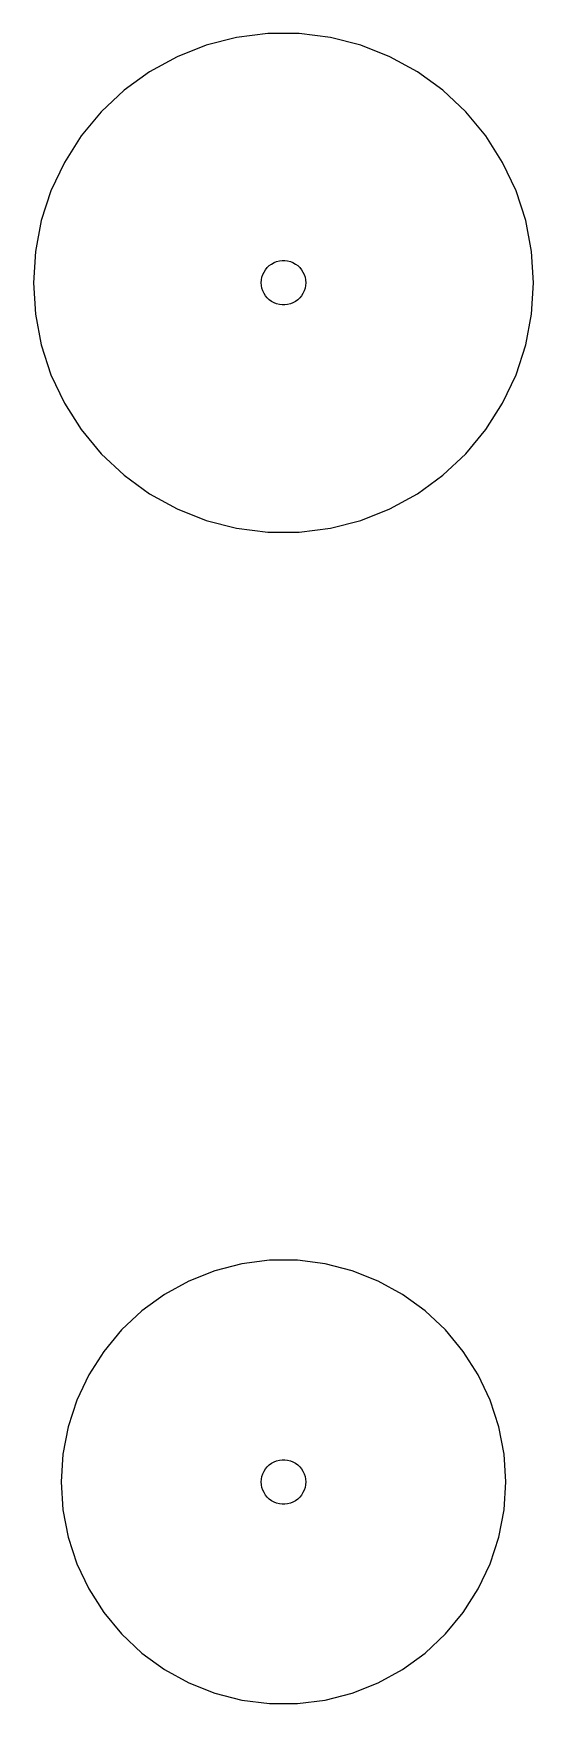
# Model space of a CAD drawing. Header units: metres. Extents: x -11.2 to 11.2, y 98 to 173.2.
import ezdxf

# ---------------------------------------------------------------- set-up
doc = ezdxf.new("R2010")
doc.units = ezdxf.units.M

msp = doc.modelspace()

# ---------------------------------------------------------------- linework, layer by layer
for p, q in [((-2.10803, 173.051), (-3.47644, 172.699)), ((-0.70639, 173.228), (-2.10803, 173.051)), ((0.70639, 173.228), (-0.70639, 173.228)), ((2.10803, 173.051), (0.70639, 173.228)), ((3.47644, 172.699), (2.10803, 173.051)), ((-3.47644, 172.699), (-4.79001, 172.179)), ((4.79001, 172.179), (3.47644, 172.699)), ((-6.02805, 171.499), (-7.17101, 170.668)), ((-4.79001, 172.179), (-6.02805, 171.499)), ((6.02805, 171.499), (4.79001, 172.179)), ((7.17101, 170.668), (6.02805, 171.499)), ((-7.17101, 170.668), (-8.20088, 169.701)), ((8.20088, 169.701), (7.17101, 170.668)), ((-8.20088, 169.701), (-9.10144, 168.613)), ((9.10144, 168.613), (8.20088, 169.701)), ((-9.10144, 168.613), (-9.85844, 167.42)), ((9.85844, 167.42), (9.10144, 168.613)), ((-9.85844, 167.42), (-10.46, 166.141)), ((10.46, 166.141), (9.85844, 167.42)), ((-10.46, 166.141), (-10.8965, 164.798)), ((10.8965, 164.798), (10.46, 166.141)), ((-10.8965, 164.798), (-11.1613, 163.41)), ((11.1613, 163.41), (10.8965, 164.798)), ((-11.1613, 163.41), (-11.25, 162)), ((11.25, 162), (11.1613, 163.41)), ((-0.929764, 162.368), (-0.876297, 162.482)), ((-0.876297, 162.482), (-0.809006, 162.588)), ((-0.809006, 162.588), (-0.728958, 162.685)), ((-0.728958, 162.685), (-0.637421, 162.771)), ((-0.637421, 162.771), (-0.535812, 162.844)), ((-0.535812, 162.844), (-0.425766, 162.905)), ((-0.425766, 162.905), (-0.309006, 162.951)), ((-0.309006, 162.951), (-0.187378, 162.982)), ((-0.187378, 162.982), (-0.06279, 162.998)), ((-0.06279, 162.998), (0.06279, 162.998)), ((0.06279, 162.998), (0.187378, 162.982)), ((0.187378, 162.982), (0.309006, 162.951)), ((0.309006, 162.951), (0.425766, 162.905)), ((0.425766, 162.905), (0.535812, 162.844)), ((0.535812, 162.844), (0.637421, 162.771)), ((0.637421, 162.771), (0.728958, 162.685)), ((0.728958, 162.685), (0.809006, 162.588)), ((0.809006, 162.588), (0.876297, 162.482)), ((0.876297, 162.482), (0.929764, 162.368)), ((-11.25, 162), (-11.1613, 160.59)), ((-1, 162), (-0.992111, 162.125)), ((-0.992111, 161.875), (-1, 162)), ((-0.992111, 162.125), (-0.968582, 162.249)), ((-0.968582, 161.751), (-0.992111, 161.875)), ((-0.968582, 162.249), (-0.929764, 162.368)), ((-0.929764, 161.632), (-0.968582, 161.751)), ((0.929764, 162.368), (0.968582, 162.249)), ((0.968582, 161.751), (0.929764, 161.632)), ((0.968582, 162.249), (0.992111, 162.125)), ((0.992111, 161.875), (0.968582, 161.751)), ((0.992111, 162.125), (1, 162)), ((1, 162), (0.992111, 161.875)), ((11.1613, 160.59), (11.25, 162)), ((-0.876297, 161.518), (-0.929764, 161.632)), ((-0.809006, 161.412), (-0.876297, 161.518)), ((-0.728958, 161.315), (-0.809006, 161.412)), ((-0.637421, 161.229), (-0.728958, 161.315)), ((-0.535812, 161.156), (-0.637421, 161.229)), ((-0.425766, 161.095), (-0.535812, 161.156)), ((-0.309006, 161.049), (-0.425766, 161.095)), ((-0.187378, 161.018), (-0.309006, 161.049)), ((-0.06279, 161.002), (-0.187378, 161.018)), ((0.06279, 161.002), (-0.06279, 161.002)), ((0.187378, 161.018), (0.06279, 161.002)), ((0.309006, 161.049), (0.187378, 161.018)), ((0.425766, 161.095), (0.309006, 161.049)), ((0.535812, 161.156), (0.425766, 161.095)), ((0.637421, 161.229), (0.535812, 161.156)), ((0.728958, 161.315), (0.637421, 161.229)), ((0.809006, 161.412), (0.728958, 161.315)), ((0.876297, 161.518), (0.809006, 161.412)), ((0.929764, 161.632), (0.876297, 161.518)), ((-11.1613, 160.59), (-10.8965, 159.202)), ((10.8965, 159.202), (11.1613, 160.59)), ((-10.8965, 159.202), (-10.46, 157.859)), ((10.46, 157.859), (10.8965, 159.202)), ((-10.46, 157.859), (-9.85844, 156.58)), ((9.85844, 156.58), (10.46, 157.859)), ((-9.85844, 156.58), (-9.10144, 155.387)), ((9.10144, 155.387), (9.85844, 156.58)), ((-9.10144, 155.387), (-8.20088, 154.299)), ((8.20088, 154.299), (9.10144, 155.387)), ((-8.20088, 154.299), (-7.17101, 153.332)), ((7.17101, 153.332), (8.20088, 154.299)), ((-7.17101, 153.332), (-6.02805, 152.501)), ((6.02805, 152.501), (7.17101, 153.332)), ((-6.02805, 152.501), (-4.79001, 151.821)), ((4.79001, 151.821), (6.02805, 152.501)), ((-4.79001, 151.821), (-3.47644, 151.301)), ((-3.47644, 151.301), (-2.10803, 150.949)), ((2.10803, 150.949), (3.47644, 151.301)), ((3.47644, 151.301), (4.79001, 151.821)), ((-2.10803, 150.949), (-0.70639, 150.772)), ((-0.70639, 150.772), (0.70639, 150.772)), ((0.70639, 150.772), (2.10803, 150.949)), ((-3.09016, 117.511), (-4.25778, 117.048)), ((-1.87381, 117.823), (-3.09016, 117.511)), ((-0.627899, 117.98), (-1.87381, 117.823)), ((0.627899, 117.98), (-0.627899, 117.98)), ((1.87381, 117.823), (0.627899, 117.98)), ((3.09016, 117.511), (1.87381, 117.823)), ((4.25778, 117.048), (3.09016, 117.511)), ((-4.25778, 117.048), (-5.35826, 116.443)), ((5.35826, 116.443), (4.25778, 117.048)), ((-5.35826, 116.443), (-6.37424, 115.705)), ((6.37424, 115.705), (5.35826, 116.443)), ((-6.37424, 115.705), (-7.28967, 114.845)), ((7.28967, 114.845), (6.37424, 115.705)), ((-7.28967, 114.845), (-8.09016, 113.878)), ((8.09016, 113.878), (7.28967, 114.845)), ((-8.09016, 113.878), (-8.76306, 112.818)), ((8.76306, 112.818), (8.09016, 113.878)), ((-8.76306, 112.818), (-9.29776, 111.681)), ((9.29776, 111.681), (8.76306, 112.818)), ((-9.29776, 111.681), (-9.68582, 110.487)), ((9.68582, 110.487), (9.29776, 111.681)), ((-9.68582, 110.487), (-9.92114, 109.253)), ((9.92114, 109.253), (9.68582, 110.487)), ((-9.92114, 109.253), (-10, 108)), ((10, 108), (9.92114, 109.253)), ((-0.968582, 108.249), (-0.929764, 108.368)), ((-0.929764, 108.368), (-0.876297, 108.482)), ((-0.876297, 108.482), (-0.809006, 108.588)), ((-0.809006, 108.588), (-0.728958, 108.685)), ((-0.728958, 108.685), (-0.637421, 108.771)), ((-0.637421, 108.771), (-0.535812, 108.844)), ((-0.535812, 108.844), (-0.425766, 108.905)), ((-0.425766, 108.905), (-0.309006, 108.951)), ((-0.309006, 108.951), (-0.187378, 108.982)), ((-0.187378, 108.982), (-0.06279, 108.998)), ((-0.06279, 108.998), (0.06279, 108.998)), ((0.06279, 108.998), (0.187378, 108.982)), ((0.187378, 108.982), (0.309006, 108.951)), ((0.309006, 108.951), (0.425766, 108.905)), ((0.425766, 108.905), (0.535812, 108.844)), ((0.535812, 108.844), (0.637421, 108.771)), ((0.637421, 108.771), (0.728958, 108.685)), ((0.728958, 108.685), (0.809006, 108.588)), ((0.809006, 108.588), (0.876297, 108.482)), ((0.876297, 108.482), (0.929764, 108.368)), ((0.929764, 108.368), (0.968582, 108.249)), ((-10, 108), (-9.92114, 106.747)), ((-1, 108), (-0.992111, 108.125)), ((-0.992111, 107.875), (-1, 108)), ((-0.992111, 108.125), (-0.968582, 108.249)), ((-0.968582, 107.751), (-0.992111, 107.875)), ((-0.929764, 107.632), (-0.968582, 107.751)), ((-0.876297, 107.518), (-0.929764, 107.632)), ((0.929764, 107.632), (0.876297, 107.518)), ((0.968582, 107.751), (0.929764, 107.632)), ((0.968582, 108.249), (0.992111, 108.125)), ((0.992111, 107.875), (0.968582, 107.751)), ((0.992111, 108.125), (1, 108)), ((1, 108), (0.992111, 107.875)), ((9.92114, 106.747), (10, 108)), ((-0.809006, 107.412), (-0.876297, 107.518)), ((-0.728958, 107.315), (-0.809006, 107.412)), ((-0.637421, 107.229), (-0.728958, 107.315)), ((-0.535812, 107.156), (-0.637421, 107.229)), ((-0.425766, 107.095), (-0.535812, 107.156)), ((-0.309006, 107.049), (-0.425766, 107.095)), ((-0.187378, 107.018), (-0.309006, 107.049)), ((-0.06279, 107.002), (-0.187378, 107.018)), ((0.06279, 107.002), (-0.06279, 107.002)), ((0.187378, 107.018), (0.06279, 107.002)), ((0.309006, 107.049), (0.187378, 107.018)), ((0.425766, 107.095), (0.309006, 107.049)), ((0.535812, 107.156), (0.425766, 107.095)), ((0.637421, 107.229), (0.535812, 107.156)), ((0.728958, 107.315), (0.637421, 107.229)), ((0.809006, 107.412), (0.728958, 107.315)), ((0.876297, 107.518), (0.809006, 107.412)), ((-9.92114, 106.747), (-9.68582, 105.513)), ((9.68582, 105.513), (9.92114, 106.747)), ((-9.68582, 105.513), (-9.29776, 104.319)), ((9.29776, 104.319), (9.68582, 105.513)), ((-9.29776, 104.319), (-8.76306, 103.182)), ((8.76306, 103.182), (9.29776, 104.319)), ((-8.76306, 103.182), (-8.09016, 102.122)), ((8.09016, 102.122), (8.76306, 103.182)), ((-8.09016, 102.122), (-7.28967, 101.155)), ((7.28967, 101.155), (8.09016, 102.122)), ((-7.28967, 101.155), (-6.37424, 100.295)), ((6.37424, 100.295), (7.28967, 101.155)), ((-6.37424, 100.295), (-5.35826, 99.5567)), ((5.35826, 99.5567), (6.37424, 100.295)), ((-5.35826, 99.5567), (-4.25778, 98.9517)), ((4.25778, 98.9517), (5.35826, 99.5567)), ((-4.25778, 98.9517), (-3.09016, 98.4894)), ((3.09016, 98.4894), (4.25778, 98.9517)), ((-3.09016, 98.4894), (-1.87381, 98.1771)), ((-1.87381, 98.1771), (-0.627899, 98.0197)), ((-0.627899, 98.0197), (0.627899, 98.0197)), ((0.627899, 98.0197), (1.87381, 98.1771)), ((1.87381, 98.1771), (3.09016, 98.4894))]:
    msp.add_line(p, q)

doc.saveas('drawing.dxf')
